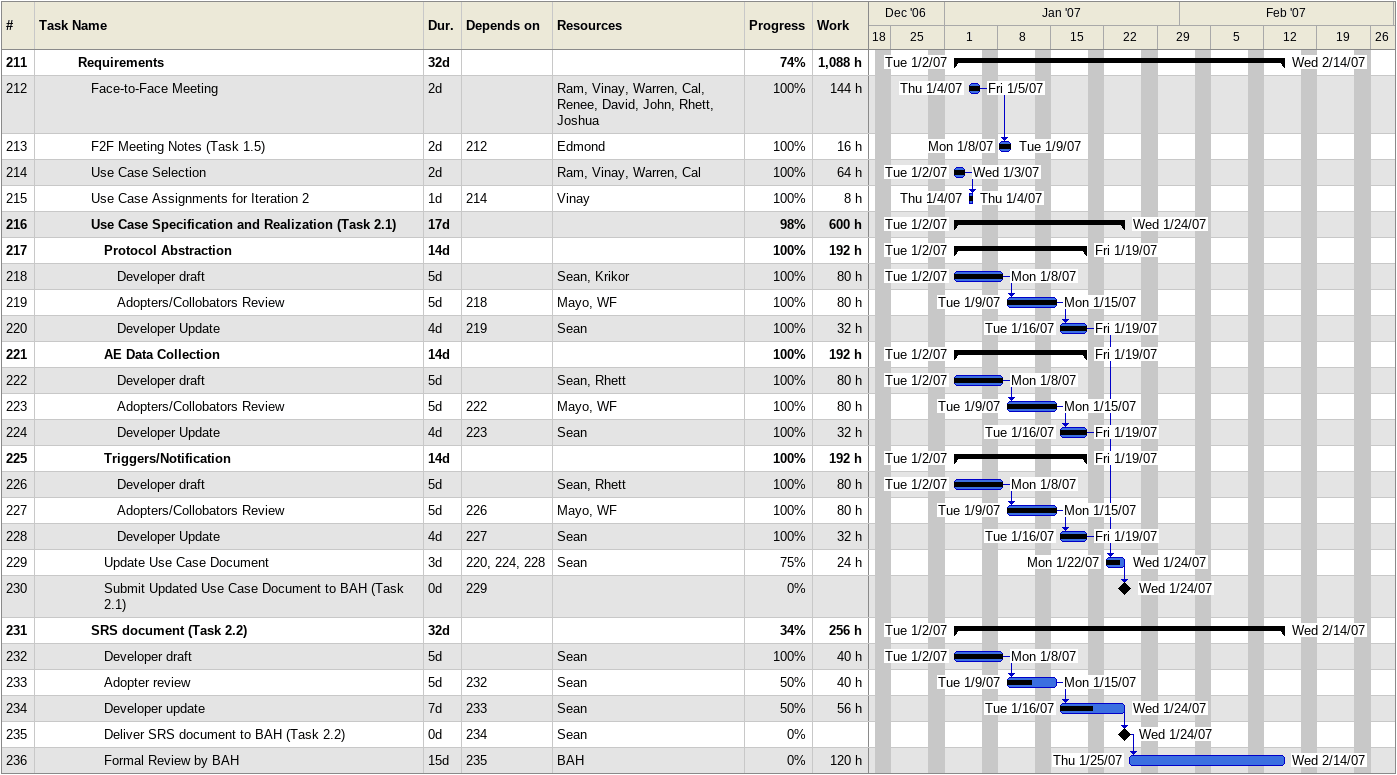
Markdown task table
| ID | Level | Task | Duration | Start | Finish | Predecessors | Resources | % complete | Work (h) |
|---|---|---|---|---|---|---|---|---|---|
| 211 | 4 | **Requirements** | 32d | 2007-01-02 | 2007-02-14 |  |  | 74 | 1088 |
| 212 | 5 | Face-to-Face Meeting | 2d | 2007-01-04 | 2007-01-05 |  | Ram, Vinay, Warren, Cal, Renee, David, John, Rhett, Joshua | 100 | 144 |
| 213 | 5 | F2F Meeting Notes (Task 1.5) | 2d | 2007-01-08 | 2007-01-09 | 212 | Edmond | 100 | 16 |
| 214 | 5 | Use Case Selection | 2d | 2007-01-02 | 2007-01-03 |  | Ram, Vinay, Warren, Cal | 100 | 64 |
| 215 | 5 | Use Case Assignments for Iteration 2 | 1d | 2007-01-04 | 2007-01-04 | 214 | Vinay | 100 | 8 |
| 216 | 5 | **Use Case Specification and Realization (Task 2.1)** | 17d | 2007-01-02 | 2007-01-24 |  |  | 98 | 600 |
| 217 | 6 | **Protocol Abstraction** | 14d | 2007-01-02 | 2007-01-19 |  |  | 100 | 192 |
| 218 | 7 | Developer draft | 5d | 2007-01-02 | 2007-01-08 |  | Sean, Krikor | 100 | 80 |
| 219 | 7 | Adopters/Collobators Review | 5d | 2007-01-09 | 2007-01-15 | 218 | Mayo, WF | 100 | 80 |
| 220 | 7 | Developer Update | 4d | 2007-01-16 | 2007-01-19 | 219 | Sean | 100 | 32 |
| 221 | 6 | **AE Data Collection** | 14d | 2007-01-02 | 2007-01-19 |  |  | 100 | 192 |
| 222 | 7 | Developer draft | 5d | 2007-01-02 | 2007-01-08 |  | Sean, Rhett | 100 | 80 |
| 223 | 7 | Adopters/Collobators Review | 5d | 2007-01-09 | 2007-01-15 | 222 | Mayo, WF | 100 | 80 |
| 224 | 7 | Developer Update | 4d | 2007-01-16 | 2007-01-19 | 223 | Sean | 100 | 32 |
| 225 | 6 | **Triggers/Notification** | 14d | 2007-01-02 | 2007-01-19 |  |  | 100 | 192 |
| 226 | 7 | Developer draft | 5d | 2007-01-02 | 2007-01-08 |  | Sean, Rhett | 100 | 80 |
| 227 | 7 | Adopters/Collobators Review | 5d | 2007-01-09 | 2007-01-15 | 226 | Mayo, WF | 100 | 80 |
| 228 | 7 | Developer Update | 4d | 2007-01-16 | 2007-01-19 | 227 | Sean | 100 | 32 |
| 229 | 6 | Update Use Case Document | 3d | 2007-01-22 | 2007-01-24 | 220, 224, 228 | Sean | 75 | 24 |
| 230 | 6 | Submit Updated Use Case Document to BAH (Task 2.1) | 0d | 2007-01-24 | 2007-01-24 | 229 |  | 0 |  |
| 231 | 5 | **SRS document (Task 2.2)** | 32d | 2007-01-02 | 2007-02-14 |  |  | 34 | 256 |
| 232 | 6 | Developer draft | 5d | 2007-01-02 | 2007-01-08 |  | Sean | 100 | 40 |
| 233 | 6 | Adopter review | 5d | 2007-01-09 | 2007-01-15 | 232 | Sean | 50 | 40 |
| 234 | 6 | Developer update | 7d | 2007-01-16 | 2007-01-24 | 233 | Sean | 50 | 56 |
| 235 | 6 | Deliver SRS document to BAH (Task 2.2) | 0d | 2007-01-24 | 2007-01-24 | 234 | Sean | 0 |  |
| 236 | 6 | Formal Review by BAH | 15d | 2007-01-25 | 2007-02-14 | 235 | BAH | 0 | 120 |
